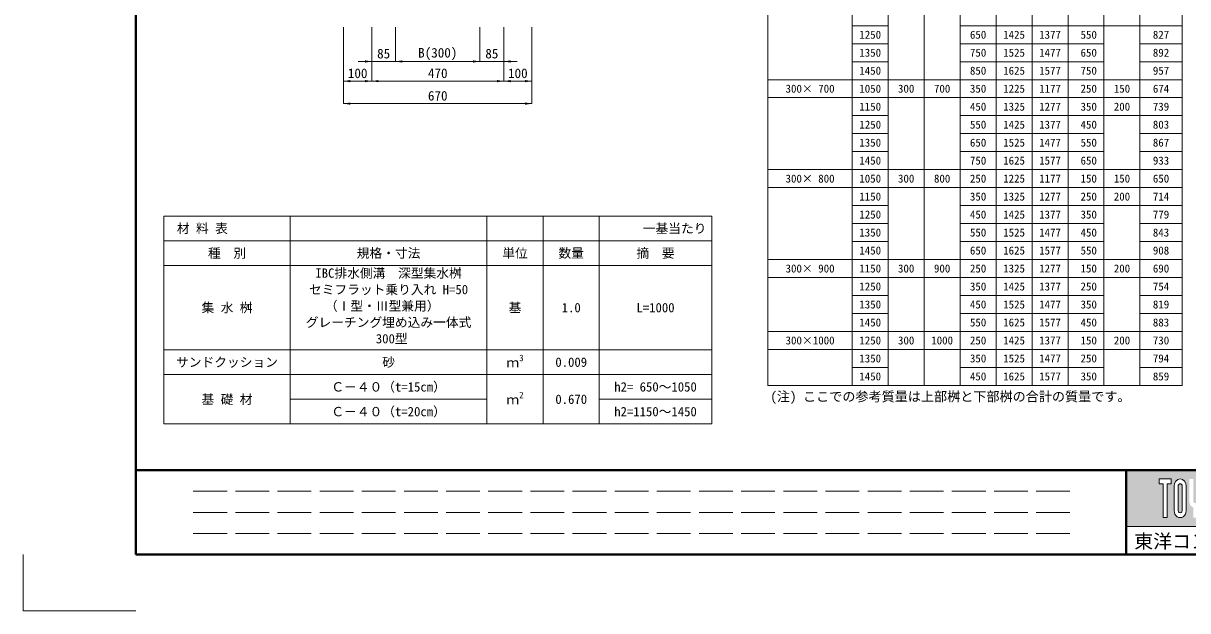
# Model space of a CAD drawing. Units: millimetres at full size, sheet at 1:20. Extents: x 0 to 8400, y 0 to 13400.
# Drawn here: x 0 to 4144, y 0 to 2091 of the extents above; entities that cross this region are included whole.
import ezdxf
from ezdxf.enums import TextEntityAlignment as Align

# ---------------------------------------------------------------- set-up
doc = ezdxf.new("R2010")
doc.units = ezdxf.units.MM
doc.header["$LTSCALE"] = 20
doc.linetypes.add('DASHED', pattern=[7.5, 6, -1.5])
for name, color, linetype, lineweight in [('Defpoints_3', 8, 'Continuous', 0), ('図枠', 7, 'Continuous', 5), ('寸法・材料表', 7, 'Continuous', 13), ('寸法線', 7, 'Continuous', 13), ('補助線', 8, 'Continuous', 13)]:
    doc.layers.add(name, color=color, linetype=linetype, lineweight=lineweight)
doc.styles.add('ＭＳ ゴシック', font='')
doc.styles.get('ＭＳ ゴシック').set_extended_font_data('MS Gothic')

# ---------------------------------------------------------------- blocks, each defined once
blk = doc.blocks.new('filled_arrow')
at = {"color": 0, "linetype": 'Continuous', "lineweight": -2}
blk.add_solid([(7.5, 1.25), (0, 0), (7.5, -1.25)], dxfattribs=at)

msp = doc.modelspace()

# ---------------------------------------------------------------- hatches: boundary and pattern name
at = {"layer": '図枠'}
h = msp.add_hatch(color=256, dxfattribs=at)
h.paths.add_polyline_path([(3925, 500), (3925, 300), (4380.31, 300), (4480.31, 500)])
edge = h.paths.add_edge_path(flags=16)
edge.add_ellipse((4254.45, 376.16), major_axis=(80.81, 45.23), ratio=0.3471473, start_angle=-144.31122, end_angle=72.1899, ccw=False)
edge.add_ellipse((4224.52, 356.63), major_axis=(0, 27.5), ratio=0.8463542, start_angle=-160.70346, end_angle=-90)
edge.add_line((4247.8, 356.63), (4247.8, 409.06))
edge = h.paths.add_edge_path(flags=16)
edge.add_ellipse((4224.52, 443.37), major_axis=(0, 25.38), ratio=0.8463542, start_angle=-90, end_angle=90, ccw=False)
edge.add_line((4246.01, 443.37), (4246.01, 356.63))
edge.add_ellipse((4224.52, 356.63), major_axis=(0, 25.38), ratio=0.8463542, start_angle=90, end_angle=-90, ccw=False)
edge.add_line((4203.04, 356.63), (4203.04, 443.37))
edge = h.paths.add_edge_path(flags=16)
edge.add_line((4231.69, 443.37), (4231.69, 356.63))
edge.add_ellipse((4224.52, 356.63), major_axis=(0, 8.46), ratio=0.8463542, start_angle=90, end_angle=-90, ccw=False)
edge.add_line((4217.36, 356.63), (4217.36, 443.37))
edge.add_ellipse((4224.52, 443.37), major_axis=(0, 8.46), ratio=0.8463542, start_angle=-90, end_angle=90, ccw=False)
edge = h.paths.add_edge_path(flags=16)
edge.add_line((4229.9, 399.04), (4229.9, 356.63))
edge.add_ellipse((4224.52, 356.63), major_axis=(0, 6.35), ratio=0.8463542, start_angle=90, end_angle=-90, ccw=False)
edge.add_line((4219.15, 356.63), (4219.15, 392.09))
edge.add_ellipse((4254.45, 376.16), major_axis=(80.81, 45.23), ratio=0.3471473, start_angle=107.79174, end_angle=126.47132, ccw=False)
edge = h.paths.add_edge_path(flags=16)
edge.add_ellipse((4170.81, 391.01), major_axis=(0, 25.38), ratio=0.8463542, start_angle=-163.34117, end_angle=-90, ccw=False)
edge.add_line((4177.97, 367.08), (4177.97, 331.25))
edge.add_line((4177.97, 331.25), (4163.65, 331.25))
edge.add_line((4163.65, 331.25), (4163.65, 367.08))
edge.add_ellipse((4170.81, 391.01), major_axis=(0, 25.38), ratio=0.8463542, start_angle=90, end_angle=163.34117, ccw=False)
edge.add_line((4149.33, 391.01), (4149.33, 468.75))
edge.add_line((4149.33, 468.75), (4163.65, 468.75))
edge.add_line((4163.65, 468.75), (4163.65, 391.01))
edge.add_ellipse((4170.81, 391.01), major_axis=(0, 8.46), ratio=0.8463542, start_angle=90, end_angle=-90)
edge.add_line((4177.97, 391.01), (4177.97, 468.75))
edge.add_line((4177.97, 468.75), (4192.3, 468.75))
edge.add_line((4192.3, 468.75), (4192.3, 391.01))
edge = h.paths.add_edge_path(flags=16)
edge.add_line((4201.25, 378.53), (4201.25, 356.63))
edge.add_ellipse((4224.52, 356.63), major_axis=(0, 27.5), ratio=0.8463542, start_angle=90, end_angle=-171.54427)
edge.add_ellipse((4254.45, 376.16), major_axis=(80.81, 45.23), ratio=0.3471473, start_angle=-178.64954, end_angle=-148.29244, ccw=False)
edge.add_line((4174.89, 329.13), (4179.76, 329.13))
edge.add_line((4179.76, 329.13), (4179.76, 355.95))
edge.add_ellipse((4254.45, 376.16), major_axis=(80.81, 45.23), ratio=0.3471473, start_angle=148.21912, end_angle=165.90812, ccw=False)
edge = h.paths.add_edge_path(flags=16)
edge.add_ellipse((4117.1, 443.37), major_axis=(0, 25.38), ratio=0.8463542, start_angle=-90, end_angle=90, ccw=False)
edge.add_line((4138.59, 443.37), (4138.59, 356.63))
edge.add_ellipse((4117.1, 356.63), major_axis=(0, 25.38), ratio=0.8463542, start_angle=90, end_angle=-90, ccw=False)
edge.add_line((4095.62, 356.63), (4095.62, 443.37))
edge = h.paths.add_edge_path(flags=16)
edge.add_line((4124.26, 443.37), (4124.26, 356.63))
edge.add_ellipse((4117.1, 356.63), major_axis=(0, 8.46), ratio=0.8463542, start_angle=90, end_angle=-90, ccw=False)
edge.add_line((4109.94, 356.63), (4109.94, 443.37))
edge.add_ellipse((4117.1, 443.37), major_axis=(0, 8.46), ratio=0.8463542, start_angle=-90, end_angle=90, ccw=False)
h.paths.add_polyline_path([(4084.88, 468.75), (4084.88, 451.83), (4070.55, 451.83), (4070.55, 331.25), (4056.23, 331.25), (4056.23, 451.83), (4041.91, 451.83), (4041.91, 468.75)], flags=16)

# ---------------------------------------------------------------- linework, layer by layer
at = {"layer": 'Defpoints_3'}
for p, q in [((3846, 2081.86), (3974, 2081.86)), ((2650, 1825.86), (2950, 1825.86)), ((3078, 1825.86), (3334, 1825.86)), ((3846, 1761.86), (3974, 1761.86)), ((2650, 1505.86), (2950, 1505.86)), ((3078, 1505.86), (3334, 1505.86)), ((3846, 1441.86), (3974, 1441.86)), ((500, 1404.62), (2450, 1404.62)), ((500, 1404.62), (500, 1316.62)), ((950, 1404.62), (950, 1316.62)), ((1650, 1404.62), (1650, 1316.62)), ((1850, 1404.62), (1850, 1316.62)), ((2050, 1404.62), (2050, 1316.62)), ((2450, 1404.62), (2450, 1316.62)), ((2650, 1185.86), (2950, 1185.86)), ((3078, 1185.86), (3334, 1185.86)), ((3846, 1185.86), (3974, 1185.86)), ((2650, 929.86), (2950, 929.86)), ((3078, 929.86), (3334, 929.86)), ((3846, 929.86), (3974, 929.86))]:
    msp.add_line(p, q, dxfattribs=at)
at = {"layer": 'Defpoints_3', "color": 7, "lineweight": 13}
for p, q in [((0, 200), (0, 0)), ((0, 0), (400, 0))]:
    msp.add_line(p, q, dxfattribs=at)
at = {"layer": '図枠', "lineweight": 40}
for p, q in [((400, 200), (400, 5740)), ((400, 500), (8200, 500)), ((3925, 200), (3925, 500)), ((400, 200), (8200, 200))]:
    msp.add_line(p, q, dxfattribs=at)
at = {"layer": '図枠'}
for p, q in [((3925, 500), (4480.31, 500)), ((4041.91, 468.75), (4041.91, 451.83)), ((4041.91, 468.75), (4084.88, 468.75)), ((4084.88, 468.75), (4084.88, 451.83)), ((4056.23, 451.83), (4041.91, 451.83)), ((4056.23, 451.83), (4056.23, 331.25)), ((4070.55, 451.83), (4070.55, 331.25)), ((4084.88, 451.83), (4070.55, 451.83)), ((4095.62, 443.37), (4095.62, 356.63)), ((4109.94, 356.63), (4109.94, 443.37)), ((4124.26, 443.37), (4124.26, 356.63)), ((4138.59, 356.63), (4138.59, 443.37)), ((3925, 300), (4380.31, 300)), ((4070.55, 331.25), (4056.23, 331.25))]:
    msp.add_line(p, q, dxfattribs=at)
at = {"layer": '図枠', "linetype": 'DASHED', "lineweight": 9}
for p, q in [((3725, 425), (600, 425)), ((3725, 350), (600, 350)), ((3725, 275), (600, 275))]:
    msp.add_line(p, q, dxfattribs=at)
at = {"layer": '図枠'}
for centre, major_axis, start_param, end_param in [((4117.1, 443.37), (0, 25.38), 4.712389, 7.8539816), ((4117.1, 443.37), (0, 8.46), 4.712389, 7.8539816), ((4117.1, 356.63), (0, 25.38), 1.5707963, 4.712389), ((4117.1, 356.63), (0, 8.46), 1.5707963, 4.712389)]:
    msp.add_ellipse(centre, major_axis=major_axis, ratio=0.846354, start_param=start_param, end_param=end_param, dxfattribs=at)
at = {"layer": '寸法・材料表'}
for p, q in [((2650, 3958.86), (2650, 801.86)), ((3078, 3958.86), (3078, 801.86)), ((3974, 3958.86), (3974, 801.86)), ((4124, 3958.86), (4124, 801.86)), ((2950, 3873.86), (2950, 801.86)), ((3206, 3873.86), (3206, 801.86)), ((3334, 3873.86), (3334, 801.86)), ((3462, 3873.86), (3462, 801.86)), ((3590, 3873.86), (3590, 801.86)), ((3718, 3873.86), (3718, 801.86)), ((3846, 3873.86), (3846, 801.86)), ((2950, 2081.86), (3078, 2081.86)), ((3334, 2081.86), (3846, 2081.86)), ((3974, 2081.86), (4124, 2081.86)), ((2950, 2017.86), (3078, 2017.86)), ((3334, 2017.86), (3846, 2017.86)), ((3974, 2017.86), (4124, 2017.86)), ((2950, 1953.86), (3078, 1953.86)), ((3334, 1953.86), (3846, 1953.86)), ((3974, 1953.86), (4124, 1953.86)), ((2650, 1889.86), (4124, 1889.86)), ((2950, 1825.86), (3078, 1825.86)), ((3334, 1825.86), (4124, 1825.86)), ((2950, 1761.86), (3078, 1761.86)), ((3334, 1761.86), (3846, 1761.86)), ((3974, 1761.86), (4124, 1761.86)), ((2950, 1697.86), (3078, 1697.86)), ((3334, 1697.86), (3846, 1697.86)), ((3974, 1697.86), (4124, 1697.86)), ((2950, 1633.86), (3078, 1633.86)), ((3334, 1633.86), (3846, 1633.86)), ((3974, 1633.86), (4124, 1633.86)), ((2650, 1569.86), (4124, 1569.86)), ((2950, 1505.86), (3078, 1505.86)), ((3334, 1505.86), (4124, 1505.86)), ((2950, 1441.86), (3078, 1441.86)), ((3334, 1441.86), (3846, 1441.86)), ((3974, 1441.86), (4124, 1441.86)), ((2950, 1377.86), (3078, 1377.86)), ((3334, 1377.86), (3846, 1377.86)), ((3974, 1377.86), (4124, 1377.86)), ((500, 1316.62), (2450, 1316.62)), ((500, 1316.62), (500, 664.62)), ((950, 1316.62), (950, 664.62)), ((1650, 1316.62), (1650, 664.62)), ((1850, 1316.62), (1850, 664.62)), ((2050, 1316.62), (2050, 664.62)), ((2450, 1316.62), (2450, 664.62)), ((2950, 1313.86), (3078, 1313.86)), ((3334, 1313.86), (3846, 1313.86)), ((3974, 1313.86), (4124, 1313.86)), ((2650, 1249.86), (4124, 1249.86)), ((500, 1228.62), (2450, 1228.62)), ((2950, 1185.86), (3078, 1185.86)), ((3334, 1185.86), (3846, 1185.86)), ((3974, 1185.86), (4124, 1185.86)), ((2950, 1121.86), (3078, 1121.86)), ((3334, 1121.86), (3846, 1121.86)), ((3974, 1121.86), (4124, 1121.86)), ((2950, 1057.86), (3078, 1057.86)), ((3334, 1057.86), (3846, 1057.86)), ((3974, 1057.86), (4124, 1057.86)), ((2650, 993.86), (4124, 993.86)), ((500, 928.62), (2450, 928.62)), ((2950, 929.86), (3078, 929.86)), ((3334, 929.86), (3846, 929.86)), ((3974, 929.86), (4124, 929.86)), ((500, 840.62), (2450, 840.62)), ((2950, 865.86), (3078, 865.86)), ((3334, 865.86), (3846, 865.86)), ((3974, 865.86), (4124, 865.86)), ((2650, 801.86), (4124, 801.86)), ((950, 752.62), (1650, 752.62)), ((2050, 752.62), (2450, 752.62)), ((500, 664.62), (2450, 664.62))]:
    msp.add_line(p, q, dxfattribs=at)
at = {"layer": '寸法線'}
for p, q in [((1140, 2077.07), (1140, 1884.65)), ((1140, 2077.07), (1140, 1804.65)), ((1240, 2077.07), (1240, 1954.65)), ((1240, 2077.07), (1240, 1884.65)), ((1240, 2077.07), (1240, 1884.65)), ((1325, 2077.07), (1325, 1954.65)), ((1325, 2077.07), (1325, 1954.65)), ((1625, 2077.07), (1625, 1954.65)), ((1625, 2077.07), (1625, 1954.65)), ((1710, 2077.07), (1710, 1954.65)), ((1710, 2077.07), (1710, 1884.65)), ((1710, 2077.07), (1710, 1884.65)), ((1810, 2077.07), (1810, 1884.65)), ((1810, 2077.07), (1810, 1804.65)), ((1192, 1954.65), (1373, 1954.65)), ((1325, 1954.65), (1625, 1954.65)), ((1577, 1954.65), (1758, 1954.65)), ((1240, 1884.65), (1140, 1884.65)), ((1240, 1884.65), (1710, 1884.65)), ((1710, 1884.65), (1810, 1884.65)), ((1140, 1804.65), (1810, 1804.65))]:
    msp.add_line(p, q, dxfattribs=at)
at = {"layer": '補助線'}
msp.add_line((3925, 300), (4925, 300), dxfattribs=at)

# ---------------------------------------------------------------- block references
at = {"layer": '寸法線', "xscale": 3.2, "yscale": 3.2, "rotation": 180}
for p in [(1240, 1954.65), (1625, 1954.65), (1625, 1954.65), (1240, 1884.65), (1710, 1884.65), (1810, 1884.65), (1810, 1804.65)]:
    msp.add_blockref('filled_arrow', p, dxfattribs=at)
at = {"layer": '寸法線', "xscale": 3.2, "yscale": 3.2}
for p in [(1325, 1954.65), (1325, 1954.65), (1710, 1954.65), (1140, 1884.65), (1240, 1884.65), (1710, 1884.65), (1140, 1804.65)]:
    msp.add_blockref('filled_arrow', p, dxfattribs=at)

# ---------------------------------------------------------------- texts
at = {"layer": '図枠', "style": 'ＭＳ ゴシック'}
msp.add_text('東洋コンクリート工業株式会社', height=49.37, dxfattribs=at).set_placement((4425, 246.88), align=Align.MIDDLE_CENTER)
at = {"layer": '寸法・材料表', "style": 'ＭＳ ゴシック'}
for s, height, p in [('1250', 28.48, (3014, 2049.86)), ('650', 28.48, (3398, 2049.86)), ('1425', 28.48, (3526, 2049.86)), ('1377', 28.48, (3654, 2049.86)), (' 550', 28.48, (3782, 2049.86)), ('827', 28.48, (4049, 2049.86)), ('1350', 28.48, (3014, 1985.86)), ('750', 28.48, (3398, 1985.86)), ('1525', 28.48, (3526, 1985.86)), ('1477', 28.48, (3654, 1985.86)), (' 650', 28.48, (3782, 1985.86)), ('892', 28.48, (4049, 1985.86)), ('1450', 28.48, (3014, 1921.86)), ('850', 28.48, (3398, 1921.86)), ('1625', 28.48, (3526, 1921.86)), ('1577', 28.48, (3654, 1921.86)), (' 750', 28.48, (3782, 1921.86)), ('957', 28.48, (4049, 1921.86)), ('300× 700', 28.48, (2800, 1857.86)), ('1050', 28.48, (3014, 1857.86)), ('300', 28.48, (3142, 1857.86)), ('700', 28.48, (3270, 1857.86)), ('350', 28.48, (3398, 1857.86)), ('1225', 28.48, (3526, 1857.86)), ('1177', 28.48, (3654, 1857.86)), (' 250', 28.48, (3782, 1857.86)), ('150', 28.48, (3910, 1857.86)), ('674', 28.48, (4049, 1857.86)), ('1150', 28.48, (3014, 1793.86)), ('450', 28.48, (3398, 1793.86)), ('1325', 28.48, (3526, 1793.86)), ('1277', 28.48, (3654, 1793.86)), (' 350', 28.48, (3782, 1793.86)), ('200', 28.48, (3910, 1793.86)), ('739', 28.48, (4049, 1793.86)), ('1250', 28.48, (3014, 1729.86)), ('550', 28.48, (3398, 1729.86)), ('1425', 28.48, (3526, 1729.86)), ('1377', 28.48, (3654, 1729.86)), (' 450', 28.48, (3782, 1729.86)), ('803', 28.48, (4049, 1729.86)), ('1350', 28.48, (3014, 1665.86)), ('650', 28.48, (3398, 1665.86)), ('1525', 28.48, (3526, 1665.86)), ('1477', 28.48, (3654, 1665.86)), (' 550', 28.48, (3782, 1665.86)), ('867', 28.48, (4049, 1665.86)), ('1450', 28.48, (3014, 1601.86)), ('750', 28.48, (3398, 1601.86)), ('1625', 28.48, (3526, 1601.86)), ('1577', 28.48, (3654, 1601.86)), (' 650', 28.48, (3782, 1601.86)), ('933', 28.48, (4049, 1601.86)), ('300× 800', 28.48, (2800, 1537.86)), ('1050', 28.48, (3014, 1537.86)), ('300', 28.48, (3142, 1537.86)), ('800', 28.48, (3270, 1537.86)), ('250', 28.48, (3398, 1537.86)), ('1225', 28.48, (3526, 1537.86)), ('1177', 28.48, (3654, 1537.86)), (' 150', 28.48, (3782, 1537.86)), ('150', 28.48, (3910, 1537.86)), ('650', 28.48, (4049, 1537.86)), ('1150', 28.48, (3014, 1473.86)), ('350', 28.48, (3398, 1473.86)), ('1325', 28.48, (3526, 1473.86)), ('1277', 28.48, (3654, 1473.86)), (' 250', 28.48, (3782, 1473.86)), ('200', 28.48, (3910, 1473.86)), ('714', 28.48, (4049, 1473.86)), ('1250', 28.48, (3014, 1409.86)), ('450', 28.48, (3398, 1409.86)), ('1425', 28.48, (3526, 1409.86)), ('1377', 28.48, (3654, 1409.86)), (' 350', 28.48, (3782, 1409.86)), ('779', 28.48, (4049, 1409.86)), ('\u3000\u3000\u3000一基当たり', 33.23, (2250, 1360.62)), ('1350', 28.48, (3014, 1345.86)), ('550', 28.48, (3398, 1345.86)), ('1525', 28.48, (3526, 1345.86)), ('1477', 28.48, (3654, 1345.86)), (' 450', 28.48, (3782, 1345.86)), ('843', 28.48, (4049, 1345.86)), ('種\u3000別', 33.23, (725, 1272.62)), ('規格・寸法', 33.23, (1300, 1272.62)), ('単位', 33.23, (1750, 1272.62)), ('数量', 33.23, (1950, 1272.62)), ('摘\u3000要', 33.23, (2250, 1272.62)), ('1450', 28.48, (3014, 1281.86)), ('650', 28.48, (3398, 1281.86)), ('1625', 28.48, (3526, 1281.86)), ('1577', 28.48, (3654, 1281.86)), (' 550', 28.48, (3782, 1281.86)), ('908', 28.48, (4049, 1281.86)), ('300× 900', 28.48, (2800, 1217.86)), ('1150', 28.48, (3014, 1217.86)), ('300', 28.48, (3142, 1217.86)), ('900', 28.48, (3270, 1217.86)), ('250', 28.48, (3398, 1217.86)), ('1325', 28.48, (3526, 1217.86)), ('1277', 28.48, (3654, 1217.86)), (' 150', 28.48, (3782, 1217.86)), ('200', 28.48, (3910, 1217.86)), ('690', 28.48, (4049, 1217.86)), ('1250', 28.48, (3014, 1153.86)), ('350', 28.48, (3398, 1153.86)), ('1425', 28.48, (3526, 1153.86)), ('1377', 28.48, (3654, 1153.86)), (' 250', 28.48, (3782, 1153.86)), ('754', 28.48, (4049, 1153.86)), ('集 水 桝', 33.23, (725, 1078.62)), ('基', 33.23, (1750, 1078.62)), ('1.0', 33.23, (1950, 1078.62)), ('L=1000', 33.23, (2250, 1078.62)), ('1350', 28.48, (3014, 1089.86)), ('450', 28.48, (3398, 1089.86)), ('1525', 28.48, (3526, 1089.86)), ('1477', 28.48, (3654, 1089.86)), (' 350', 28.48, (3782, 1089.86)), ('819', 28.48, (4049, 1089.86)), ('1450', 28.48, (3014, 1025.86)), ('550', 28.48, (3398, 1025.86)), ('1625', 28.48, (3526, 1025.86)), ('1577', 28.48, (3654, 1025.86)), (' 450', 28.48, (3782, 1025.86)), ('883', 28.48, (4049, 1025.86)), ('300×1000', 28.48, (2800, 961.86)), ('1250', 28.48, (3014, 961.86)), ('300', 28.48, (3142, 961.86)), ('1000', 28.48, (3270, 961.86)), ('250', 28.48, (3398, 961.86)), ('1425', 28.48, (3526, 961.86)), ('1377', 28.48, (3654, 961.86)), (' 150', 28.48, (3782, 961.86)), ('200', 28.48, (3910, 961.86)), ('730', 28.48, (4049, 961.86)), ('1350', 28.48, (3014, 897.86)), ('350', 28.48, (3398, 897.86)), ('1525', 28.48, (3526, 897.86)), (' 250', 28.48, (3782, 897.86)), ('794', 28.48, (4049, 897.86)), ('サンドクッション', 33.23, (725, 884.62)), ('砂', 33.23, (1300, 884.62)), ('0.009', 33.23, (1950, 884.62)), ('1477', 28.48, (3654, 897.86)), ('1450', 28.48, (3014, 833.86)), ('450', 28.48, (3398, 833.86)), ('1625', 28.48, (3526, 833.86)), ('1577', 28.48, (3654, 833.86)), (' 350', 28.48, (3782, 833.86)), ('859', 28.48, (4049, 833.86)), ('Ｃ－４０（t=15cm）', 33.23, (1300, 796.62)), ('h2= 650～1050', 33.23, (2250, 796.62)), ('基 礎 材', 33.23, (725, 752.62)), ('0.670', 33.23, (1950, 752.62)), ('Ｃ－４０（t=20cm）', 33.23, (1300, 708.62)), ('h2=1150～1450', 33.23, (2250, 708.62))]:
    msp.add_text(s, height=height, dxfattribs=at).set_placement(p, align=Align.MIDDLE_CENTER)
msp.add_text('\u3000材 料 表', height=33.23, dxfattribs=at).set_placement((501.2, 1360.62), align=Align.MIDDLE_LEFT)
for s, p in [('IBC排水側溝\u3000深型集水桝', (1039.38, 1217.95)), ('セミフラット乗り入れ H=50', (1016.72, 1159.62)), ('（Ⅰ型・Ⅲ型兼用）\u3000', (1073.38, 1101.28)), ('グレーチング埋め込み一体式', (1005.39, 1042.95)), ('\u3000300型 ', (1209.35, 984.62))]:
    msp.add_text(s, height=33.23, dxfattribs=at).set_placement(p, align=Align.TOP_LEFT)
for s, height, p in [('ｍ', 33.23, (1719.41, 856.51)), ('3', 23.26, (1764.73, 881.01)), ('ｍ', 33.23, (1719.41, 724.51)), ('2', 23.26, (1764.73, 749.01)), ('(注) ここでの参考質量は上部桝と下部桝の合計の質量です。', 34.18, (2658.58, 734.83))]:
    msp.add_text(s, height=height, dxfattribs=at).set_placement(p, align=Align.BOTTOM_LEFT)
at = {"layer": '寸法線', "style": 'ＭＳ ゴシック'}
for s, p in [('85', (1282.5, 1982.65)), ('B(300)', (1475, 1985.66)), ('85', (1667.5, 1982.65)), ('100', (1190, 1912.65)), ('470', (1475, 1912.65)), ('100', (1760, 1912.65)), ('670', (1475, 1832.65))]:
    msp.add_text(s, height=34.18, dxfattribs=at).set_placement(p, align=Align.MIDDLE_CENTER)

doc.saveas('drawing.dxf')
